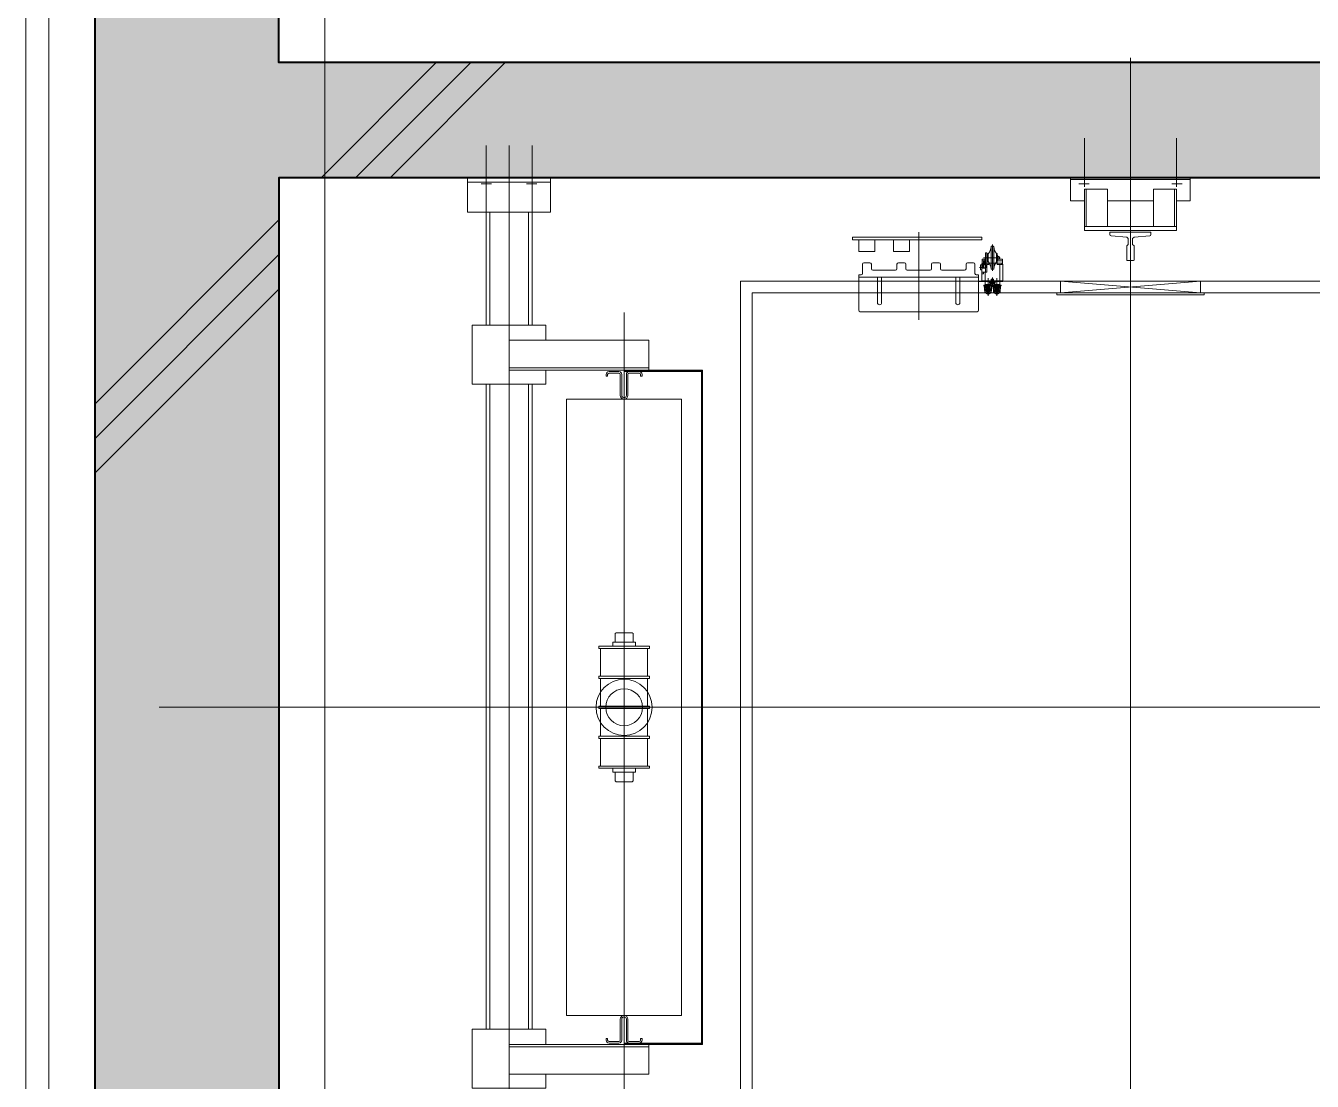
# Model space of a CAD drawing. Header units: millimetres. Extents: x 4003075 to 5615882, y 1445368 to 2591247.
# Drawn here: x 5365925 to 5368720, y 2448806 to 2451098 of the extents above; entities that cross this region are included whole.
import ezdxf

# ---------------------------------------------------------------- set-up
doc = ezdxf.new("R2010")
doc.units = ezdxf.units.MM
for name, color, linetype, lineweight in [('XR-평면도$0$A-CNTL', 9, 'Continuous', 15), ('XR-평면도$0$A-CONC-LIN1', 9, 'Continuous', 40), ('XR-평면도$0$A-DWXM-ELEV', 9, 'Continuous', 18), ('XR-평면도$0$A-WAXM-PANL', 9, 'Continuous', 20), ('XR-평면도$0$A-XXXX-HATC', 9, 'Continuous', 18)]:
    doc.layers.add(name, color=color, linetype=linetype, lineweight=lineweight)
doc.layers.add('XR-평면도$0$A-CONC-SOLD', color=9, linetype='Continuous')

# ---------------------------------------------------------------- blocks, each defined once
blk = doc.blocks.new('XR-평면도$0$중심선(210216)')
at = {"layer": 'XR-평면도$0$A-CNTL', "ltscale": 300}
blk.add_lwpolyline([(44000, 206000), (44000, -10000)], dxfattribs=at)
blk = doc.blocks.new('XR-평면도$0$ELEV_16인승(2호기)')
at = {"layer": 'XR-평면도$0$A-CNTL'}
for p, q in [((1400, 217.7), (1400, 3385)), ((2810, 1275), (-60, 1275))]:
    blk.add_line(p, q, dxfattribs=at)
at = {"layer": 'XR-평면도$0$A-DWXM-ELEV'}
for p, q in [((2550, 2715), (2475, 2715)), ((2475, 2715), (2475, 2535)), ((2540, 2715), (2540, 2535)), ((2550, 2715), (2550, 2535)), ((2536.6, 2662.9), (2536.6, 2685.3)), ((701, 2675), (2102, 2675)), ((2102, 2675, 0), (701, 2675, 0)), ((701, 2667, 0), (2102, 2667, 0)), ((2230, 2675), (2475, 2675)), ((2475, 2675, 0), (2230, 2675, 0)), ((2230, 2667, 0), (2475, 2667, 0)), ((2475, 2675), (2550, 2675)), ((2620, 2675), (2530.5, 2675)), ((2620, 2625), (130, 2625)), ((603, 2625), (603, 2321.1)), ((603, 2625), (668, 2625)), ((663, 2625), (663, 2321.1)), ((668, 2625), (668, 2321.1)), ((2132, 2625), (2132, 2321.1)), ((2132, 2625), (2197, 2625)), ((2137, 2625), (2137, 2321.1)), ((2197, 2625), (2197, 2321.1)), ((701, 2583, 0), (2102, 2583, 0)), ((701, 2575), (2102, 2575)), ((2102, 2575, 0), (701, 2575, 0)), ((2230, 2583, 0), (2475, 2583, 0)), ((2230, 2575), (2475, 2575)), ((2475, 2575, 0), (2230, 2575, 0)), ((2475, 2575), (2550, 2575)), ((2620, 2575), (2530.5, 2575)), ((2536.6, 2587.1), (2536.6, 2564.7)), ((2475, 2535), (2550, 2535)), ((2069, 2500), (731, 2500)), ((731, 2500), (731, 2250)), ((2069, 2500), (2069, 2250)), ((671, 2407.8), (671, 2386.2)), ((674.2, 2407.8), (674.2, 2386.2)), ((681, 2414), (677.2, 2414)), ((681, 2410.8), (677.2, 2410.8)), ((681, 2414), (681, 2410.8)), ((1267.5, 2430), (1267.5, 2320)), ((1272.5, 2430), (1267.5, 2430)), ((1272.5, 2430), (1272.5, 2320)), ((1332.5, 2426), (1272.5, 2426)), ((1332.5, 2430), (1332.5, 2320)), ((1337.5, 2430), (1332.5, 2430)), ((1337.5, 2430), (1337.5, 2320)), ((1337.5, 2426), (1397.5, 2426)), ((1397.5, 2430), (1397.5, 2320)), ((1397.5, 2430), (1402.5, 2430)), ((1402.5, 2430), (1402.5, 2320)), ((1402.5, 2426), (1462.5, 2426)), ((1462.5, 2430), (1462.5, 2320)), ((1462.5, 2430), (1467.5, 2430)), ((1467.5, 2430), (1467.5, 2320)), ((1467.5, 2426), (1527.5, 2426)), ((1527.5, 2430), (1527.5, 2320)), ((1527.5, 2430), (1532.5, 2430)), ((1532.5, 2430), (1532.5, 2320)), ((2119, 2414), (2122.8, 2414)), ((2119, 2414), (2119, 2410.8)), ((2119, 2410.8), (2122.8, 2410.8)), ((2125.8, 2407.8), (2125.8, 2386.2)), ((2129, 2407.8), (2129, 2386.2)), ((722.8, 2383.2), (677.2, 2383.2)), ((722.8, 2380), (677.2, 2380)), ((1240.1, 2394.6), (1238.1, 2392.6)), ((1238.1, 2392.6), (1238.1, 2357.4)), ((1240.1, 2394.6), (1258.9, 2394.6)), ((1258.9, 2399.5), (1258.9, 2350.5)), ((1267.5, 2399.5), (1258.9, 2399.5)), ((1532.5, 2399.5), (1541.1, 2399.5)), ((1541.1, 2399.5), (1541.1, 2350.5)), ((1559.9, 2394.6), (1541.1, 2394.6)), ((1559.9, 2394.6), (1561.9, 2392.6)), ((1561.9, 2392.6), (1561.9, 2357.4)), ((2077.2, 2383.2), (2122.8, 2383.2)), ((2077.2, 2380), (2122.8, 2380)), ((2257.6, 2375), (517.4, 2375)), ((668, 2205), (668, 2375)), ((669.5, 2375), (669.5, 2205)), ((671, 2375), (671, 2205)), ((671, 2363.8), (671, 2342.2)), ((674.2, 2363.8), (674.2, 2342.2)), ((722.8, 2370), (677.2, 2370)), ((722.8, 2366.8), (677.2, 2366.8)), ((1238.1, 2357.4), (1240.1, 2355.4)), ((1240.1, 2355.4), (1258.9, 2355.4)), ((1267.5, 2350.5), (1258.9, 2350.5)), ((1532.5, 2350.5), (1541.1, 2350.5)), ((1559.9, 2355.4), (1541.1, 2355.4)), ((1561.9, 2357.4), (1559.9, 2355.4)), ((2077.2, 2370), (2122.8, 2370)), ((2077.2, 2366.8), (2122.8, 2366.8)), ((2125.8, 2363.8), (2125.8, 2342.2)), ((2129, 2375), (2129, 2207.2)), ((2129, 2363.8), (2129, 2342.2)), ((2130.5, 2375), (2130.5, 2206.1)), ((2132, 2375), (2132, 2205)), ((668, 2321.1), (603, 2321.1)), ((681, 2339.2), (677.2, 2339.2)), ((681, 2336), (677.2, 2336)), ((681, 2339.2), (681, 2336)), ((1272.5, 2320), (1267.5, 2320)), ((1332.5, 2324), (1272.5, 2324)), ((1337.5, 2320), (1332.5, 2320)), ((1337.5, 2324), (1397.5, 2324)), ((1397.5, 2320), (1402.5, 2320)), ((1402.5, 2324), (1462.5, 2324)), ((1462.5, 2320), (1467.5, 2320)), ((1467.5, 2324), (1527.5, 2324)), ((1527.5, 2320), (1532.5, 2320)), ((2119, 2339.2), (2122.8, 2339.2)), ((2119, 2339.2), (2119, 2336)), ((2119, 2336), (2122.8, 2336)), ((2132, 2321.1), (2197, 2321.1)), ((2069, 2250), (731, 2250)), ((668, 2207.2), (2129, 2207.2)), ((668, 2206.1), (2130.5, 2206.1)), ((668, 2205), (2132, 2205)), ((475, 2122), (2325, 2122)), ((500, 2097), (2300, 2097)), ((2300, 2097), (2300, 547)), ((2325, 2122), (2325, 390)), ((2421, 1878.5), (2415, 1878.5)), ((2415, 1878.5), (2415, 1597.8)), ((2421, 1878.5), (2421, 1597.8)), ((2259, 1862), (2259, 1608)), ((2339, 1865), (2262, 1865)), ((2334, 1865), (2334, 1605)), ((2339, 1860.2), (2339, 1865)), ((2362, 1857.2), (2342, 1857.2)), ((2362, 1857.2), (2352, 1857.2)), ((2365, 1854.2), (2365, 1840.8)), ((2390, 1865), (2390, 1830)), ((2390, 1865), (2415, 1865)), ((2415, 1865), (2415, 1830)), ((2278.5, 1824.5), (2334, 1824.5)), ((2349, 1834.8), (2349, 1785.2)), ((2362, 1837.8), (2352, 1837.8)), ((2362, 1837.8), (2352, 1837.8)), ((2390, 1830), (2415, 1830)), ((2278.5, 1815.5), (2334, 1815.5)), ((2390, 1790), (2390, 1755)), ((2390, 1790), (2415, 1790)), ((2415, 1790), (2415, 1755)), ((2362, 1782.2), (2352, 1782.2)), ((2362, 1762.8), (2352, 1762.8)), ((2365, 1779.2), (2365, 1765.8)), ((2241.7, 1735), (2431.5, 1735)), ((2349, 1759.8), (2349, 1710.2)), ((2390, 1755), (2415, 1755)), ((2362, 1707.2), (2352, 1707.2)), ((2349, 1684.8), (2349, 1635.2)), ((2362, 1687.8), (2352, 1687.8)), ((2365, 1704.2), (2365, 1690.8)), ((2278.5, 1654.5), (2334, 1654.5)), ((2278.5, 1645.5), (2334, 1645.5)), ((2362, 1632.2), (2352, 1632.2)), ((2365, 1629.2), (2365, 1615.8)), ((2339, 1605), (2262, 1605)), ((2315.5, 1593.5), (2316.7, 1593.5)), ((2315.5, 1592.5), (2315.5, 1593.5)), ((2316.7, 1575.2), (2316.7, 1593.5)), ((2324.5, 1598, -1.2), (2324.5, 1605)), ((2324.5, 1598), (2324.5, 1552)), ((2324.5, 1598), (2359.5, 1598)), ((2326.1, 1598), (2326.1, 1552)), ((2339, 1609.8), (2339, 1605)), ((2341.1, 1597.5), (2341.1, 1594.3)), ((2341.1, 1597.5), (2363.5, 1597.5)), ((2341.1, 1594.3), (2345.1, 1594.3)), ((2362, 1612.8), (2342, 1612.8)), ((2345.1, 1597.5), (2345.1, 1586.8)), ((2349.6, 1600.5), (2360.6, 1600.5)), ((2349.6, 1600.5), (2349.6, 1597.5)), ((2353.6, 1597.5), (2353.6, 1590)), ((2353.6, 1594.3), (2361.6, 1594.3)), ((2353.6, 1593.3), (2361.6, 1593.3)), ((2354.6, 1589.9), (2354.6, 1595.2)), ((2355.1, 1602.8), (2355.1, 1595)), ((2361.6, 1596.2), (2355.6, 1596.2)), ((2360.6, 1600.5), (2360.6, 1597.5)), ((2361.6, 1597.1), (2361.6, 1590)), ((2361.6, 1597.1), (2369.6, 1597.1)), ((2361.6, 1588.9), (2361.6, 1596.2)), ((2361.6, 1594.1), (2369.6, 1594.1)), ((2361.6, 1594.1), (2366.6, 1594.1)), ((2363.5, 1597.5), (2363.5, 1597.1)), ((2366.6, 1591.1), (2366.6, 1594.1)), ((2369.6, 1597.1), (2373.1, 1597.1)), ((2369.6, 1597.1), (2369.6, 1590)), ((2373.1, 1597.1), (2373.1, 1590)), ((2376.1, 1593.9), (2376.1, 1558.1)), ((2415, 1597.8), (2421, 1597.8)), ((2293.4, 1584.3), (2318.6, 1584.3)), ((2293.4, 1565.2), (2318.6, 1565.2)), ((2300, 1589.5), (2300, 1591)), ((2300, 1577.7), (2300, 1579.2)), ((2300, 1570.4), (2300, 1571.9)), ((2300.4, 1591.5), (2315.5, 1592.5)), ((2300.4, 1577.2), (2315.5, 1576.2)), ((2300.4, 1572.4), (2315.5, 1573.4)), ((2332.2, 1565.2), (2300.7, 1565.2)), ((2300.8, 1584.3), (2319.4, 1584.3)), ((2300.8, 1565.2), (2319.4, 1565.2)), ((2332.2, 1584.3), (2300.9, 1584.3)), ((2301.2, 1589.1), (2301.2, 1589.9)), ((2301.2, 1578.8), (2301.2, 1579.6)), ((2301.2, 1570), (2301.2, 1570.8)), ((2301.6, 1590.4), (2316.7, 1591.3)), ((2301.6, 1578.3), (2316.7, 1577.3)), ((2301.6, 1571.3), (2316.7, 1572.2)), ((2304.3, 1585.1, 1.1), (2301.7, 1585.1, 1.1)), ((2304.3, 1583.6, 1.1), (2301.7, 1583.6, 1.1)), ((2304.3, 1566, 1.1), (2301.7, 1566, 1.1)), ((2304.3, 1585.1, 1.1), (2304.3, 1583.6, 1.1)), ((2304.3, 1566, 1.1), (2304.3, 1564.5, 1.1)), ((2345.1, 1590.9), (2305.1, 1590.9)), ((2305.1, 1590.9), (2305.1, 1586.8)), ((2310.1, 1586.8), (2305.1, 1586.8)), ((2310.1, 1581.8), (2305.1, 1581.8)), ((2305.1, 1581.8), (2305.1, 1577.7)), ((2326.1, 1577.7), (2305.1, 1577.7)), ((2326.1, 1571.8), (2305.1, 1571.8)), ((2305.1, 1571.8), (2305.1, 1567.7)), ((2310.1, 1567.7), (2305.1, 1567.7)), ((2305.3, 1590.9), (2305.3, 1576.2)), ((2305.3, 1587.9), (2315.5, 1588.5)), ((2305.3, 1586.7), (2316.7, 1587.3)), ((2305.3, 1582), (2316.7, 1581.4)), ((2305.3, 1580.8), (2315.5, 1580.2)), ((2305.3, 1571.8), (2305.3, 1557.1)), ((2305.3, 1568.8), (2315.5, 1569.4)), ((2305.3, 1567.6), (2316.7, 1568.2)), ((2305.7, 1588.9, 1.1), (2306.1, 1588.5, 1.1)), ((2305.7, 1579.8, 1.1), (2306.1, 1580.2, 1.1)), ((2305.7, 1569.8, 1.1), (2306.1, 1569.4, 1.1)), ((2306.1, 1588.5, 1.1), (2306.1, 1586.3, 1.1)), ((2317.5, 1586.3, 0.3), (2306.1, 1586.3, 4.2)), ((2306.1, 1586.3, 1.1), (2306.1, 1582.3, 1.1)), ((2318, 1585.9), (2306.1, 1585.9, 1.1)), ((2318, 1582.8), (2306.1, 1582.8, 1.1)), ((2317.5, 1582.3, 0.3), (2306.1, 1582.3, 4.2)), ((2306.1, 1582.3, 1.1), (2306.1, 1580.2, 1.1)), ((2306.1, 1569.4, 1.1), (2306.1, 1567.2, 1.1)), ((2317.5, 1567.2, 0.3), (2306.1, 1567.2, 4.2)), ((2306.1, 1567.2, 1.1), (2306.1, 1563.2, 1.1)), ((2318, 1566.8), (2306.1, 1566.8, 1.1)), ((2306.2, 1584.3, 1.1), (2306.9, 1584.3, 1.1)), ((2306.8, 1580.6, 1.1), (2306.2, 1584.3, 1.1)), ((2306.2, 1565.2, 1.1), (2306.9, 1565.2, 1.1)), ((2306.8, 1561.5, 1.1), (2306.2, 1565.2, 1.1)), ((2306.9, 1584.4, 1.1), (2306.3, 1588, 1.1)), ((2306.3, 1588, 1.1), (2306.3, 1586.3, 1.1)), ((2306.3, 1588, 1.1), (2307, 1588, 1.1)), ((2306.9, 1565.3, 1.1), (2306.3, 1568.9, 1.1)), ((2306.3, 1568.9, 1.1), (2306.3, 1567.2, 1.1)), ((2306.3, 1568.9, 1.1), (2307, 1568.9, 1.1)), ((2307.5, 1580.6, 1.1), (2306.8, 1580.6, 1.1)), ((2307.6, 1584.4, 1.1), (2306.9, 1584.4, 1.1)), ((2306.9, 1584.3, 1.1), (2307.5, 1580.6, 1.1)), ((2307.6, 1565.3, 1.1), (2306.9, 1565.3, 1.1)), ((2306.9, 1565.2, 1.1), (2307.5, 1561.5, 1.1)), ((2307, 1588, 1.1), (2307.6, 1584.4, 1.1)), ((2307, 1568.9, 1.1), (2307.6, 1565.3, 1.1)), ((2307.5, 1580.6, 1.1), (2307.5, 1582.3, 1.1)), ((2307.6, 1589.2), (2308.5, 1589.2)), ((2307.6, 1579.2), (2307.6, 1589.2)), ((2307.6, 1579.2), (2308.5, 1579.2)), ((2307.6, 1570.1), (2308.5, 1570.1)), ((2307.6, 1560.1), (2307.6, 1570.1)), ((2308.5, 1589.2), (2308.5, 1579.2)), ((2308.5, 1570.1), (2308.5, 1560.1)), ((2310.1, 1586.8), (2310.1, 1581.8)), ((2310.1, 1567.7), (2310.1, 1562.7)), ((2313.3, 1575), (2331.6, 1575, 1.4)), ((2317.7, 1575.9, 1.4), (2314.5, 1575.9, 1.4)), ((2317.7, 1574, 1.4), (2314.5, 1574, 1.4)), ((2315.5, 1589.6), (2316.7, 1589.6)), ((2315.5, 1588.5), (2315.5, 1589.6)), ((2315.5, 1579.1), (2315.5, 1580.2)), ((2315.5, 1579.1), (2316.7, 1579.1)), ((2315.5, 1575.2), (2315.5, 1576.2)), ((2315.5, 1575.2), (2316.7, 1575.2)), ((2315.5, 1574.4), (2316.7, 1574.4)), ((2315.5, 1573.4), (2315.5, 1574.4)), ((2315.5, 1570.5), (2316.7, 1570.5)), ((2315.5, 1569.4), (2315.5, 1570.5)), ((2316.7, 1556.1), (2316.7, 1574.4)), ((2318, 1585.9), (2317.5, 1586.3)), ((2318, 1582.8), (2317.5, 1582.3)), ((2318, 1566.8), (2317.5, 1567.2)), ((2317.7, 1574, 1.4), (2317.7, 1575.9, 1.4)), ((2318, 1582.8), (2318, 1585.9)), ((2318, 1563.7), (2318, 1566.8)), ((2318.3, 1590.9), (2318.3, 1577.7)), ((2318.3, 1571.8), (2318.3, 1558.6)), ((2319.4, 1580.7, 1.4), (2319.9, 1580.2, 1.4)), ((2319.4, 1569.3, 1.4), (2319.9, 1569.8, 1.4)), ((2319.9, 1577.5, 1.4), (2319.9, 1580.2, 1.4)), ((2319.9, 1572.5, 1.4), (2319.9, 1577.5, 1.4)), ((2320.5, 1577.5, 5.1), (2319.9, 1577.5, 5.3)), ((2320.4, 1576.9, 1.4), (2319.9, 1576.9, 1.4)), ((2320.6, 1573.1, 1.4), (2319.9, 1573.1, 1.4)), ((2319.9, 1569.8, 1.4), (2319.9, 1572.5, 1.4)), ((2320.5, 1572.5, 5.1), (2319.9, 1572.5, 5.3)), ((2320.9, 1579.7), (2320.1, 1575)), ((2320.1, 1575), (2321, 1575)), ((2320.9, 1574.9), (2320.2, 1570.4)), ((2320.2, 1570.4), (2320.2, 1572.5)), ((2320.2, 1570.4), (2321.1, 1570.4)), ((2333.1, 1575), (2320.6, 1575)), ((2321.8, 1579.7), (2320.9, 1579.7)), ((2321.8, 1574.9), (2320.9, 1574.9)), ((2321, 1575), (2321.8, 1579.7)), ((2321.1, 1570.4), (2321.8, 1574.9)), ((2321.8, 1576.9, 1.4), (2321.3, 1576.9, 1.4)), ((2321.8, 1577.5, 4.7), (2321.4, 1577.5, 4.8)), ((2321.8, 1572.5, 4.7), (2321.4, 1572.5, 4.8)), ((2321.8, 1573.1, 1.4), (2321.5, 1573.1, 1.4)), ((2321.6, 1575), (2333.2, 1575)), ((2321.8, 1581.4), (2321.8, 1568.9)), ((2321.8, 1581.4), (2322.9, 1581.4)), ((2321.8, 1579.7), (2321.8, 1577.5)), ((2321.8, 1568.9), (2322.9, 1568.9)), ((2322.9, 1568.9), (2322.9, 1581.4)), ((2329.2, 1577.5, 1.7), (2322.9, 1577.5, 4.3)), ((2329.9, 1576.9, 1.4), (2322.9, 1576.9, 1.4)), ((2329.9, 1573.1, 1.4), (2322.9, 1573.1, 1.4)), ((2329.2, 1572.5, 1.7), (2322.9, 1572.5, 4.3)), ((2326.1, 1590.9), (2326.1, 1558.6)), ((2329.9, 1576.9, 1.4), (2329.2, 1577.5, 1.4)), ((2329.9, 1573.1, 1.4), (2329.2, 1572.5, 1.4)), ((2329.9, 1576.9, 1.4), (2329.9, 1573.1, 1.4)), ((2387.1, 1590), (2345.1, 1590)), ((2387.1, 1586.8), (2345.1, 1586.8)), ((2348, 1574.8), (2404.7, 1574.8)), ((2351.1, 1576.5), (2351.1, 1573)), ((2352.1, 1577.5), (2400.1, 1577.5)), ((2352.1, 1572), (2400.1, 1572)), ((2361.6, 1588.9), (2355.6, 1588.9)), ((2359.9, 1592.6), (2371.3, 1592.6)), ((2360.3, 1592.6), (2367.9, 1592.6)), ((2361.6, 1591.1), (2369.6, 1591.1)), ((2361.6, 1591.1), (2366.6, 1591.1)), ((2361.6, 1586.8), (2361.6, 1582.9)), ((2361.6, 1582.9), (2366.3, 1582.9)), ((2364.5, 1557), (2364.5, 1593)), ((2385.1, 1584.8), (2367.1, 1584.8)), ((2367.1, 1584.8), (2367.1, 1583.5)), ((2385.1, 1583.8), (2367.1, 1583.8)), ((2367.1, 1566.1), (2367.1, 1564.8)), ((2385.1, 1565.8), (2367.1, 1565.8)), ((2369.6, 1586.8), (2369.6, 1584.8)), ((2381.6, 1586.8), (2370.6, 1586.8)), ((2370.6, 1586.8), (2370.6, 1584.8)), ((2381.6, 1586.8), (2381.6, 1584.8)), ((2385.1, 1584.8), (2385.1, 1583.5)), ((2385.1, 1566.1), (2385.1, 1564.8)), ((2387.1, 1586.8), (2387.1, 1590)), ((2401.1, 1576.5), (2401.1, 1573)), ((2300, 1558.6), (2300, 1560.1)), ((2300.4, 1558.1), (2315.5, 1557.1)), ((2301.2, 1559.7), (2301.2, 1560.5)), ((2301.6, 1559.2), (2316.7, 1558.2)), ((2304.3, 1564.5, 1.1), (2301.7, 1564.5, 1.1)), ((2305.1, 1562.7), (2305.1, 1558.6)), ((2310.1, 1562.7), (2305.1, 1562.7)), ((2361.6, 1558.6), (2305.1, 1558.6)), ((2305.3, 1562.9), (2316.7, 1562.3)), ((2305.3, 1561.7), (2315.5, 1561.1)), ((2305.7, 1560.7, 1.1), (2306.1, 1561.1, 1.1)), ((2318, 1563.7), (2306.1, 1563.7, 1.1)), ((2317.5, 1563.2, 0.3), (2306.1, 1563.2, 4.2)), ((2306.1, 1563.2, 1.1), (2306.1, 1561.1, 1.1)), ((2307.5, 1561.5, 1.1), (2306.8, 1561.5, 1.1)), ((2307.5, 1561.5, 1.1), (2307.5, 1563.2, 1.1)), ((2307.6, 1560.1), (2308.5, 1560.1)), ((2315.5, 1560), (2315.5, 1561.1)), ((2315.5, 1560), (2316.7, 1560)), ((2315.5, 1556.1), (2315.5, 1557.1)), ((2315.5, 1556.1), (2316.7, 1556.1)), ((2318, 1563.7), (2317.5, 1563.2)), ((2324.5, 1552), (2359.5, 1552)), ((2361.6, 1564.3), (2369.6, 1564.3)), ((2361.6, 1564.3), (2361.6, 1552.9)), ((2361.6, 1552.9), (2369.6, 1552.9)), ((2385.1, 1564.8), (2367.1, 1564.8)), ((2369.6, 1564.8), (2369.6, 1552.9)), ((2369.6, 1552.9), (2373.1, 1552.9)), ((2370.6, 1564.8), (2370.6, 1563.8)), ((2381.6, 1563.8), (2370.6, 1563.8)), ((2380.6, 1563.3), (2371.6, 1563.3)), ((2371.6, 1563.3), (2371.6, 1562.8)), ((2380.6, 1562.8), (2371.6, 1562.8)), ((2373.1, 1563.8), (2373.1, 1563.3)), ((2373.1, 1562.8), (2373.1, 1560.8)), ((2374.1, 1559.8), (2373.1, 1560.8)), ((2373.1, 1560.6), (2373.1, 1552.9)), ((2378.1, 1559.8), (2374.1, 1559.8)), ((2379.1, 1560.8), (2378.1, 1559.8)), ((2379.1, 1563.8), (2379.1, 1563.3)), ((2379.1, 1562.8), (2379.1, 1560.8)), ((2380.6, 1563.3), (2380.6, 1562.8)), ((2381.6, 1564.8), (2381.6, 1563.8)), ((2296, 1115), (2296, 1435)), ((2296, 1115), (2296, 1435)), ((2296, 1435), (2300, 1435)), ((2300, 1115), (2300, 1435)), ((2300, 1115), (2300, 1435)), ((2300, 1427), (2325, 1123)), ((2300, 1123), (2325, 1427)), ((2300, 1427), (2325, 1427)), ((2325, 1123), (2325, 1427)), ((2500, 1405), (2500, 1375)), ((2550, 1405), (2500, 1405)), ((2546, 1405), (2546, 1145)), ((2525, 1375), (2435, 1375)), ((2435, 1375), (2435, 1175)), ((2444, 1375), (2444, 1175)), ((2525, 1371), (2444, 1371)), ((2525, 1375), (2525, 1325)), ((2635.9, 1375), (2530.5, 1375)), ((2536.6, 1387.1), (2536.6, 1364.7)), ((2421.2, 1283), (2423.9, 1317.1)), ((2426.4, 1319.5), (2432, 1319.5)), ((2432, 1230.5), (2432, 1319.5)), ((2525, 1325), (2444, 1325)), ((2500, 1325), (2500, 1225)), ((2370, 1282), (2371, 1283)), ((2370, 1268), (2370, 1282)), ((2370, 1268), (2371, 1267)), ((2371, 1283), (2402, 1283)), ((2371, 1267), (2402, 1267)), ((2402, 1283), (2405.3, 1279.8)), ((2402, 1267), (2405.3, 1270.3)), ((2405.3, 1279.8), (2417.9, 1279.8)), ((2405.3, 1270.3), (2417.9, 1270.3)), ((2421.2, 1283), (2417.9, 1279.8)), ((2421.2, 1267), (2417.9, 1270.3)), ((2423.9, 1232.9), (2421.2, 1267)), ((2426.4, 1230.5), (2432, 1230.5)), ((2525, 1225), (2444, 1225)), ((2525, 1175), (2525, 1225)), ((2525, 1175), (2435, 1175)), ((2525, 1179), (2444, 1179)), ((2500, 1175), (2500, 1145)), ((2635.9, 1175), (2530.5, 1175)), ((2536.6, 1162.9), (2536.6, 1185.3)), ((2300, 1123), (2325, 1123)), ((2550, 1145), (2500, 1145)), ((2296, 1115), (2300, 1115))]:
    blk.add_line(p, q, dxfattribs=at)
for points in [[(668, 2545), (701, 2545), (701, 2705), (573, 2705), (573, 2545), (603, 2545)], [(2197, 2545), (2230, 2545), (2230, 2705), (2102, 2705), (2102, 2545), (2132, 2545)]]:
    blk.add_lwpolyline(points, dxfattribs=at)
for radius in [61, 61, 40]:
    blk.add_circle((1400, 2375), radius, dxfattribs=at)
for centre, radius, start, end in [((677.2, 2407.8), 6.2, 90, 180), ((677.2, 2407.8), 3, 90, 180), ((2122.8, 2407.8), 6.2, 0, 90), ((2122.8, 2407.8), 3, 0, 90), ((677.2, 2386.2), 6.2, 180, 270), ((677.2, 2386.2), 3, 180, 270), ((722.8, 2375), 8.2, 270, 90), ((722.8, 2375), 5, 270, 90), ((2077.2, 2375), 8.2, 90, 270), ((2077.2, 2375), 5, 90, 270), ((2122.8, 2386.2), 3, 270, 0), ((2122.8, 2386.2), 6.2, 270, 0), ((677.2, 2363.8), 6.2, 90, 180), ((677.2, 2363.8), 3, 90, 180), ((2122.8, 2363.8), 6.2, 0, 90), ((2122.8, 2363.8), 3, 0, 90), ((677.2, 2342.2), 6.2, 180, 270), ((677.2, 2342.2), 3, 180, 270), ((2122.8, 2342.2), 3, 270, 0), ((2122.8, 2342.2), 6.2, 270, 0), ((2262, 1862), 3, 90, 180), ((2342, 1860.2), 3, 180, 270), ((2362, 1854.2), 3, 0, 90), ((2278.5, 1820), 4.5, 90, 270), ((2352, 1834.8), 3, 90, 180), ((2362, 1840.8), 3, 270, 0), ((2352, 1785.2), 3, 180, 270), ((2352, 1759.8), 3, 90, 180), ((2362, 1779.2), 3, 0, 90), ((2362, 1765.8), 3, 270, 0), ((2352, 1710.2), 3, 180, 270), ((2362, 1704.2), 3, 0, 90), ((2352, 1684.8), 3, 90, 180), ((2362, 1690.8), 3, 270, 0), ((2278.5, 1650), 4.5, 90, 270), ((2352, 1635.2), 3, 180, 270), ((2362, 1629.2), 3, 0, 90), ((2262, 1608), 3, 180, 270), ((2342, 1609.8), 3, 90, 180), ((2355.6, 1595.2), 1, 90, 180), ((2359.5, 1593), 5, 0, 90), ((2362, 1615.8), 3, 270, 0), ((2302.9, 1584.3), 5.96, 119.7974, 240.2026), ((2302.9, 1565.2), 5.96, 119.7974, 240.2026), ((2302.9, 1584.3), 4.76, 115.4695, 244.5305), ((2302.9, 1565.2), 4.76, 115.4695, 244.5305), ((2300.5, 1591), 0.5, 93.0857, 180), ((2300.5, 1577.7), 0.5, 180, 266.9143), ((2300.5, 1571.9), 0.5, 93.0857, 180), ((2300.7, 1589.1), 0.5, 295.4695, 0), ((2300.7, 1579.6), 0.5, 0, 64.5305), ((2300.7, 1570), 0.5, 295.4695, 0), ((2301.7, 1589.9), 0.5, 93.6982, 180), ((2301.7, 1578.8), 0.5, 180, 266.3018), ((2301.7, 1570.8), 0.5, 93.6982, 180), ((2306.3, 1584.3, 1.1), 4.61, 97.8828, 170.5269), ((2305.3, 1584.3), 3.56, 90, 270), ((2306.3, 1584.3, 1.1), 4.61, 189.4731, 262.1172), ((2306.3, 1565.2, 1.1), 4.61, 97.8828, 170.5269), ((2305.3, 1565.2), 3.56, 90, 270), ((2305.3, 1584.3), 2.36, 90, 270), ((2305.3, 1565.2), 2.36, 90, 270), ((2320.1, 1575, 1.4), 5.77, 97.8828, 170.5269), ((2320.1, 1575, 1.4), 5.77, 189.4731, 262.1172), ((2352.1, 1576.5), 1, 90, 180), ((2352.1, 1573), 1, 180, 270), ((2348.4, 1608.8), 31.5, 276.7434, 306.4626), ((2348.4, 1540.8), 31.5, 53.5374, 83.2566), ((2355.6, 1589.9), 1, 180, 270), ((2403.8, 1608.8), 31.5, 233.5374, 263.2566), ((2403.8, 1540.8), 31.5, 96.7434, 126.4626), ((2400.1, 1576.5), 1, 0, 90), ((2400.1, 1573), 1, 270, 0), ((2300.5, 1558.6), 0.5, 180, 266.9143), ((2300.7, 1560.5), 0.5, 0, 64.5305), ((2301.7, 1559.7), 0.5, 180, 266.3018), ((2306.3, 1565.2, 1.1), 4.61, 189.4731, 262.1172), ((2359.5, 1557), 5, 270, 0), ((2426.4, 1317), 2.5, 90, 176.5907), ((2426.4, 1233), 2.5, 183.4093, 270)]:
    blk.add_arc(centre, radius, start, end, dxfattribs=at)
blk = doc.blocks.new('XR-평면도$0$CORE_03_06_B2F 3F에서8F (230330)')
at = {"layer": 'XR-평면도$0$A-CONC-SOLD'}
h = blk.add_hatch(dxfattribs=at)
h.set_pattern_fill('CONC', color=256, scale=100, angle=180)
h.set_pattern_definition([(225, (259193, 729020.6), (2121.32, -2121.32), []), (225, (259193, 728945.6), (2121.32, -2121.32), []), (225, (259193, 728870.6), (2121.32, -2121.32), [])])
h.paths.add_polyline_path([(0, 0), (10950, 0), (10950, 10700), (10550, 10700), (10550, 10000), (7300, 10000), (7300, 9550), (7550, 9550), (7550, 9750), (10550, 9750), (10550, 7250), (8850, 7250), (8850, 7000), (10550, 7000), (10550, 400), (7550, 400), (7550, 7000), (7750, 7000), (7750, 7250), (7550, 7250), (7550, 8450), (7300, 8450), (7300, 5550), (6850, 5550), (6850, 5300), (7300, 5300), (7300, 400), (3500, 400), (3500, 900), (3250, 900), (3250, 400), (400, 400), (400, 2700), (3250, 2700), (3250, 2200), (3500, 2200), (3500, 3500), (3250, 3500), (3250, 2950), (400, 2950), (400, 5300), (3250, 5300), (3250, 4700), (3500, 4700), (3500, 5300), (5750, 5300), (5750, 5550), (5300, 5550), (5300, 7900), (5050, 7900), (5050, 5550), (400, 5550), (400, 9100), (1300, 9100), (1300, 9350), (400, 9350), (400, 12000), (2400, 12000), (2400, 9350), (1915, 9350), (1915, 9100), (3550, 9100), (3550, 9350), (2650, 9350), (2650, 12000), (5050, 12000), (5050, 9350), (4150, 9350), (4150, 9100), (5300, 9100), (5300, 12000), (5750, 12000), (5750, 12400), (0, 12400)])
h.paths.add_polyline_path([(6850, 12000), (10550, 12000), (10550, 11800), (10950, 11800), (10950, 12400), (6850, 12400)], flags=17)
at = {"layer": 'XR-평면도$0$A-XXXX-HATC'}
h = blk.add_hatch(color=253, dxfattribs=at)
h.dxf.hatch_style = 1
h.paths.add_polyline_path([(0, 12400), (0, 0), (10950, 0), (10950, 10685), (10550, 10685), (10550, 10000), (7300, 10000), (7300, 9615), (7550, 9615), (7550, 9750), (10550, 9750), (10550, 7250), (8765, 7250), (8765, 7000), (10550, 7000), (10550, 400), (7550, 400), (7550, 7000), (7635, 7000), (7635, 7250), (7550, 7250), (7550, 8485), (7300, 8485), (7300, 5550), (6865, 5550), (6865, 5300), (7300, 5300), (7300, 400), (3500, 400), (3500, 900), (3250, 900), (3250, 400), (400, 400), (400, 2700), (3250, 2700), (3250, 2200), (3500, 2200), (3500, 3475), (3250, 3475), (3250, 2950), (400, 2950), (400, 5300), (3250, 5300), (3250, 4775), (3500, 4775), (3500, 5300), (5735, 5300), (5735, 5550), (400, 5550), (400, 9100), (1285, 9100), (1285, 9350), (400, 9350), (400, 12000), (2400, 12000), (2400, 9350), (1915, 9350), (1915, 9100), (4235, 9100), (4235, 9350), (2650, 9350), (2650, 12000), (5050, 12000), (5050, 9350), (4865, 9350), (4865, 9100), (5300, 9100), (5300, 12000), (5735, 12000), (5735, 12400)])
h.paths.add_polyline_path([(6865, 12000), (6865, 12400), (10950, 12400), (10950, 11815), (10550, 11815), (10550, 12000)])
at = {"layer": 'XR-평면도$0$A-CONC-LIN1'}
for points in [[(5735, 12400), (0, 12400), (0, 0), (10950, 0), (10950, 10685), (10550, 10685)], [(5735, 5300), (5735, 5550), (400, 5550), (400, 9100)], [(3250, 5300), (400, 5300), (400, 2950)]]:
    blk.add_lwpolyline(points, dxfattribs=at)
at = {"rotation": 90}
blk.add_blockref('XR-평면도$0$ELEV_16인승(2호기)', (3525, 2750), dxfattribs=at)

msp = doc.modelspace()

# ---------------------------------------------------------------- linework, layer by layer
at = {"layer": 'XR-평면도$0$A-WAXM-PANL'}
for points in [[(5377575, 2536017.6), (5365925, 2536017.6), (5365925, 2445467.6), (5366075, 2445467.6)], [(5377575, 2536017.6), (5365925, 2536017.6), (5365925, 2445467.6), (5366075.1, 2445467.6)], [(5377575, 2536017.6), (5365925, 2536017.6), (5365925, 2445467.6), (5366075.1, 2445467.6)], [(5377575, 2535967.6), (5365975, 2535967.6), (5365975, 2445517.6), (5366075, 2445517.6)], [(5377575, 2535967.6), (5365975, 2535967.6), (5365975, 2445517.6), (5366075.1, 2445517.6)], [(5377575, 2535967.6), (5365975, 2535967.6), (5365975, 2445517.6), (5366075.1, 2445517.6)]]:
    msp.add_lwpolyline(points, dxfattribs=at)

# ---------------------------------------------------------------- block references
msp.add_blockref('XR-평면도$0$CORE_03_06_B2F 3F에서8F (230330)', (5366075, 2445467.6))
msp.add_blockref('XR-평면도$0$CORE_03_06_B2F 3F에서8F (230330)', (5366075, 2445467.6))
msp.add_blockref('XR-평면도$0$CORE_03_06_B2F 3F에서8F (230330)', (5366075, 2445467.6))
at = {"layer": 'XR-평면도$0$A-CNTL'}
msp.add_blockref('XR-평면도$0$중심선(210216)', (5322575, 2339367.6), dxfattribs=at)

doc.saveas('drawing.dxf')
